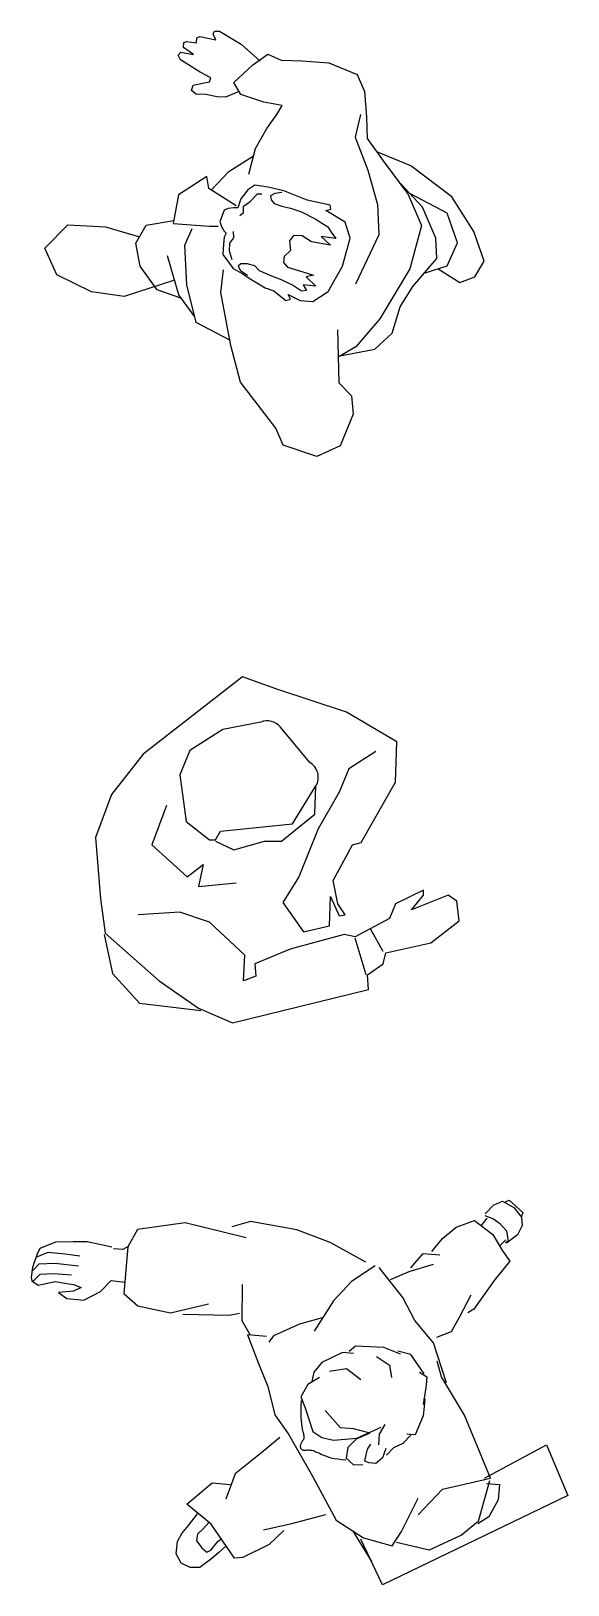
# Model space of a CAD drawing. Header units: millimetres. Extents: x 1029 to 1042.4, y 847.5 to 858.9.
# Drawn here: x 1037.391 to 1038.3, y 850.93 to 853.559 of the extents above; entities that cross this region are included whole.
import ezdxf

# ---------------------------------------------------------------- set-up
doc = ezdxf.new("R2010")
doc.units = ezdxf.units.MM
doc.layers.add('Mobiliario TöjiNN', color=7, linetype='Continuous')

msp = doc.modelspace()

# ---------------------------------------------------------------- linework, layer by layer
at = {"layer": 'Mobiliario TöjiNN', "linetype": 'ByBlock'}
for p, q in [((1037.6493, 853.5389), (1037.654, 853.5407)), ((1037.654, 853.5407), (1037.6709, 853.5387)), ((1037.6709, 853.5387), (1037.6715, 853.5473)), ((1037.6715, 853.5473), (1037.6764, 853.5496)), ((1037.6764, 853.5496), (1037.7037, 853.5435)), ((1037.6992, 853.5533), (1037.7015, 853.5584)), ((1037.7037, 853.5435), (1037.6992, 853.5533)), ((1037.7015, 853.5584), (1037.7099, 853.5585)), ((1037.7099, 853.5585), (1037.7464, 853.5366)), ((1037.6399, 853.518), (1037.6447, 853.5226)), ((1037.6439, 853.5096), (1037.6399, 853.518)), ((1037.6447, 853.5226), (1037.666, 853.5191)), ((1037.6489, 853.5307), (1037.6493, 853.5389)), ((1037.666, 853.5191), (1037.6489, 853.5307)), ((1037.7464, 853.5366), (1037.779, 853.5075)), ((1037.7666, 853.5012), (1037.7917, 853.5195)), ((1037.7917, 853.5195), (1037.8145, 853.5092)), ((1037.6771, 853.4891), (1037.6439, 853.5096)), ((1037.6955, 853.4792), (1037.6771, 853.4891)), ((1037.7342, 853.4714), (1037.7666, 853.5012)), ((1037.8145, 853.5092), (1037.8499, 853.5081)), ((1037.8499, 853.5081), (1037.8949, 853.5048)), ((1037.8949, 853.5048), (1037.9431, 853.4853)), ((1037.6627, 853.4582), (1037.6651, 853.4672)), ((1037.6651, 853.4672), (1037.6811, 853.4706)), ((1037.6811, 853.4706), (1037.6931, 853.4725)), ((1037.6931, 853.4725), (1037.6955, 853.4792)), ((1037.7463, 853.4513), (1037.7342, 853.4714)), ((1037.9431, 853.4853), (1037.9556, 853.4565)), ((1037.6705, 853.452), (1037.6627, 853.4582)), ((1037.6869, 853.4513), (1037.6705, 853.452)), ((1037.7057, 853.4473), (1037.6869, 853.4513)), ((1037.7199, 853.4465), (1037.7057, 853.4473)), ((1037.7433, 853.4563), (1037.7199, 853.4465)), ((1037.7848, 853.4382), (1037.7463, 853.4513)), ((1037.8161, 853.4326), (1037.7848, 853.4382)), ((1037.9556, 853.4565), (1037.9591, 853.4127)), ((1037.7901, 853.3936), (1037.8072, 853.4176)), ((1037.8072, 853.4176), (1037.8161, 853.4326)), ((1037.9486, 853.4174), (1037.9399, 853.3792)), ((1037.9591, 853.4127), (1037.9598, 853.3766)), ((1037.7708, 853.3601), (1037.7901, 853.3936)), ((1037.7597, 853.3165), (1037.7708, 853.3601)), ((1037.9399, 853.3792), (1037.9612, 853.3232)), ((1037.9598, 853.3766), (1037.9873, 853.3389)), ((1037.7259, 853.3212), (1037.7676, 853.3473)), ((1038.0342, 853.3305), (1037.9762, 853.3541)), ((1037.9873, 853.3389), (1038.0293, 853.2821)), ((1038.1036, 853.2783), (1038.0342, 853.3305)), ((1037.6884, 853.3127), (1037.6405, 853.2814)), ((1037.6918, 853.2922), (1037.6884, 853.3127)), ((1037.6959, 853.2896), (1037.7259, 853.3212)), ((1037.9612, 853.3232), (1037.9774, 853.2653)), ((1037.6405, 853.2814), (1037.6314, 853.2328)), ((1037.7379, 853.2631), (1037.6918, 853.2922)), ((1037.7581, 853.29), (1037.7461, 853.2747)), ((1037.7699, 853.2977), (1037.7581, 853.29)), ((1037.7616, 853.2704), (1037.7745, 853.2833)), ((1037.7925, 853.2946), (1037.7699, 853.2977)), ((1037.7745, 853.2833), (1037.7817, 853.2834)), ((1037.8187, 853.2881), (1037.7925, 853.2946)), ((1037.8039, 853.2837), (1037.7963, 853.28)), ((1037.7963, 853.28), (1037.7972, 853.2732)), ((1037.8157, 853.2856), (1037.8039, 853.2837)), ((1037.8583, 853.2723), (1037.8187, 853.2881)), ((1038.0535, 853.2607), (1038.0165, 853.3005)), ((1038.0293, 853.2821), (1038.0522, 853.2296)), ((1038.0953, 853.2504), (1038.032, 853.2838)), ((1038.1406, 853.2195), (1038.1036, 853.2783)), ((1037.718, 853.2556), (1037.714, 853.2451)), ((1037.7245, 853.2585), (1037.718, 853.2556)), ((1037.734, 853.2594), (1037.7245, 853.2585)), ((1037.7411, 853.2595), (1037.734, 853.2594)), ((1037.7461, 853.2747), (1037.7411, 853.2595)), ((1037.7443, 853.2464), (1037.7505, 853.2514)), ((1037.7505, 853.2514), (1037.7508, 853.2622)), ((1037.7508, 853.2622), (1037.7616, 853.2704)), ((1037.7972, 853.2732), (1037.8027, 853.2668)), ((1037.8027, 853.2668), (1037.8156, 853.2623)), ((1037.8156, 853.2623), (1037.8303, 853.2589)), ((1037.8303, 853.2589), (1037.8488, 853.2526)), ((1037.8488, 853.2526), (1037.872, 853.2409)), ((1037.8973, 853.2638), (1037.8583, 853.2723)), ((1037.89, 853.2548), (1037.8983, 853.2575)), ((1037.9225, 853.235), (1037.89, 853.2548)), ((1037.8983, 853.2575), (1037.8973, 853.2638)), ((1037.9774, 853.2653), (1037.9796, 853.2137)), ((1038.0764, 853.2082), (1038.0535, 853.2607)), ((1038.113, 853.2003), (1038.0953, 853.2504)), ((1037.4142, 853.191), (1037.453, 853.2305)), ((1037.453, 853.2305), (1037.517, 853.2272)), ((1037.517, 853.2272), (1037.5744, 853.2106)), ((1037.5681, 853.2), (1037.5858, 853.23)), ((1037.5858, 853.23), (1037.6323, 853.2378)), ((1037.6314, 853.2328), (1037.6928, 853.2284)), ((1037.651, 853.1965), (1037.6636, 853.2246)), ((1037.6928, 853.2284), (1037.7074, 853.2282)), ((1037.714, 853.2451), (1037.7107, 853.2363)), ((1037.7107, 853.2363), (1037.7134, 853.2279)), ((1037.7134, 853.2279), (1037.7177, 853.2202)), ((1037.872, 853.2409), (1037.8932, 853.2275)), ((1037.8932, 853.2275), (1037.8989, 853.2185)), ((1037.9313, 853.2084), (1037.9225, 853.235)), ((1038.0522, 853.2296), (1038.0321, 853.1564)), ((1037.5758, 853.1607), (1037.5681, 853.2)), ((1037.7168, 853.1979), (1037.7154, 853.1804)), ((1037.7176, 853.2098), (1037.7168, 853.1979)), ((1037.7213, 853.2166), (1037.7176, 853.2098)), ((1037.7177, 853.2202), (1037.7213, 853.2166)), ((1037.7271, 853.1862), (1037.7273, 853.1997)), ((1037.7273, 853.1997), (1037.734, 853.2089)), ((1037.734, 853.2089), (1037.7336, 853.2195)), ((1037.8354, 853.2126), (1037.8287, 853.2034)), ((1037.8287, 853.2034), (1037.8299, 853.1873)), ((1037.85, 853.2119), (1037.8354, 853.2126)), ((1037.8655, 853.2017), (1037.85, 853.2119)), ((1037.898, 853.1962), (1037.8655, 853.2017)), ((1037.907, 853.2077), (1037.882, 853.2111)), ((1037.882, 853.2111), (1037.898, 853.1962)), ((1037.8989, 853.2185), (1037.907, 853.2077)), ((1037.9183, 853.1606), (1037.9313, 853.2084)), ((1037.9796, 853.2137), (1037.9401, 853.1302)), ((1038.0779, 853.1738), (1038.0764, 853.2082)), ((1038.0956, 853.1616), (1038.113, 853.2003)), ((1038.1582, 853.1694), (1038.1406, 853.2195)), ((1037.4342, 853.1462), (1037.4142, 853.191)), ((1037.6408, 853.1125), (1037.6216, 853.1781)), ((1037.6547, 853.1295), (1037.651, 853.1965)), ((1037.7154, 853.1804), (1037.7328, 853.1571)), ((1037.7316, 853.1718), (1037.7271, 853.1862)), ((1037.8195, 853.1771), (1037.8183, 853.1673)), ((1037.8299, 853.1873), (1037.8195, 853.1771)), ((1038.0376, 853.1265), (1038.0779, 853.1738)), ((1037.4931, 853.1176), (1037.4342, 853.1462)), ((1037.6042, 853.1205), (1037.5758, 853.1607)), ((1037.7122, 853.1164), (1037.7166, 853.1545)), ((1037.7328, 853.1571), (1037.7493, 853.1477)), ((1037.7459, 853.1648), (1037.7416, 853.1609)), ((1037.7416, 853.1609), (1037.7454, 853.1534)), ((1037.7454, 853.1534), (1037.7573, 853.1454)), ((1037.757, 853.165), (1037.7459, 853.1648)), ((1037.7493, 853.1477), (1037.7618, 853.1395)), ((1037.7696, 853.1613), (1037.757, 853.165)), ((1037.7776, 853.1531), (1037.7696, 853.1613)), ((1037.7987, 853.1437), (1037.7776, 853.1531)), ((1037.8183, 853.1673), (1037.825, 853.1591)), ((1037.825, 853.1591), (1037.8512, 853.1512)), ((1037.8512, 853.1512), (1037.8689, 853.1458)), ((1037.8689, 853.1458), (1037.8566, 853.1429)), ((1037.8939, 853.1178), (1037.9183, 853.1606)), ((1038.0321, 853.1564), (1037.9813, 853.0716)), ((1038.0565, 853.1487), (1038.0956, 853.1616)), ((1038.0803, 853.1565), (1038.1167, 853.1332)), ((1038.1421, 853.1429), (1038.1582, 853.1694)), ((1037.6336, 853.1371), (1037.5487, 853.1096)), ((1037.6445, 853.1067), (1037.6042, 853.1205)), ((1037.6704, 853.0655), (1037.6547, 853.1295)), ((1037.7618, 853.1395), (1037.7873, 853.1242)), ((1037.7873, 853.1242), (1037.8018, 853.119)), ((1037.8159, 853.1373), (1037.7987, 853.1437)), ((1037.8018, 853.119), (1037.8224, 853.1027)), ((1037.8334, 853.1288), (1037.8159, 853.1373)), ((1037.8489, 853.1186), (1037.8334, 853.1288)), ((1037.8571, 853.1194), (1037.8489, 853.1186)), ((1037.8729, 853.1272), (1037.8517, 853.129)), ((1037.8517, 853.129), (1037.8571, 853.1194)), ((1037.8566, 853.1429), (1037.8729, 853.1272)), ((1038.0158, 853.092), (1038.0376, 853.1265)), ((1038.1167, 853.1332), (1038.1421, 853.1429)), ((1037.5487, 853.1096), (1037.4931, 853.1176)), ((1037.668, 853.0753), (1037.6408, 853.1125)), ((1037.7289, 853.0266), (1037.7122, 853.1164)), ((1037.8224, 853.1027), (1037.8299, 853.1051)), ((1037.8299, 853.1051), (1037.8264, 853.1131)), ((1037.8264, 853.1131), (1037.8464, 853.1029)), ((1037.8464, 853.1029), (1037.8682, 853.1009)), ((1037.8682, 853.1009), (1037.8939, 853.1178)), ((1037.9813, 853.0716), (1037.9411, 853.0242)), ((1038.0022, 853.0474), (1038.0158, 853.092)), ((1037.7285, 853.0352), (1037.6704, 853.0655)), ((1037.9097, 853.0531), (1037.9118, 852.9635)), ((1037.9732, 853.0204), (1038.0022, 853.0474)), ((1037.7453, 852.9644), (1037.7289, 853.0266)), ((1037.9107, 853.0085), (1037.9732, 853.0204)), ((1037.9411, 853.0242), (1037.9108, 853.0069)), ((1037.8055, 852.8867), (1037.7453, 852.9644)), ((1037.9118, 852.9635), (1037.9334, 852.9412)), ((1037.9334, 852.9412), (1037.9364, 852.9103)), ((1037.9364, 852.9103), (1037.9145, 852.8568)), ((1037.8179, 852.858), (1037.8055, 852.8867)), ((1037.8748, 852.8388), (1037.8179, 852.858)), ((1037.9145, 852.8568), (1037.8748, 852.8388))]:
    msp.add_line(p, q, dxfattribs=at)
at = {"layer": 'Mobiliario TöjiNN'}
for p, q in [((1037.7487, 852.4663), (1037.5807, 852.3355)), ((1037.8068, 852.4455), (1037.7487, 852.4663)), ((1037.925, 852.4061), (1037.8068, 852.4455)), ((1037.7798, 852.3895), (1037.7155, 852.377)), ((1038.01, 852.3563), (1037.925, 852.4061)), ((1037.7155, 852.377), (1037.6595, 852.3417)), ((1037.8628, 852.321), (1037.813, 852.3812)), ((1038.008, 852.2878), (1038.01, 852.3563)), ((1037.5807, 852.3355), (1037.5268, 852.267)), ((1037.6595, 852.3417), (1037.6429, 852.3002)), ((1037.9748, 852.3397), (1037.9292, 852.3106)), ((1037.9292, 852.3106), (1037.9126, 852.2712)), ((1037.6429, 852.3002), (1037.6533, 852.2214)), ((1037.8337, 852.2172), (1037.8732, 852.2816)), ((1037.8711, 852.2338), (1037.8732, 852.2816)), ((1037.9499, 852.1861), (1038.008, 852.2878)), ((1037.5268, 852.267), (1037.4998, 852.1944)), ((1037.9126, 852.2712), (1037.8773, 852.2089)), ((1037.6201, 852.2484), (1037.5952, 852.1819)), ((1037.8151, 852.1882), (1037.8711, 852.2338)), ((1037.6533, 852.2214), (1037.6927, 852.1902)), ((1037.7031, 852.1902), (1037.7114, 852.2048)), ((1037.7114, 852.2048), (1037.8337, 852.2172)), ((1037.8773, 852.2089), (1037.8441, 852.128)), ((1037.4998, 852.1944), (1037.5081, 852.0906)), ((1037.5952, 852.1819), (1037.6554, 852.128)), ((1037.6927, 852.1902), (1037.7031, 852.1902)), ((1037.7031, 852.1882), (1037.7342, 852.1736)), ((1037.7342, 852.1736), (1037.786, 852.1882)), ((1037.786, 852.1882), (1037.8151, 852.1882)), ((1037.9022, 852.1218), (1037.9354, 852.1819)), ((1037.9354, 852.1819), (1037.9499, 852.1861)), ((1037.6554, 852.128), (1037.6824, 852.1487)), ((1037.6824, 852.1487), (1037.6741, 852.1114)), ((1037.8441, 852.128), (1037.8172, 852.0844)), ((1037.9105, 852.0823), (1037.9022, 852.1218)), ((1037.6741, 852.1114), (1037.7383, 852.1176)), ((1037.896, 852.045), (1037.898, 852.0948)), ((1037.898, 852.0948), (1037.9126, 852.0616)), ((1038.0557, 852.1051), (1038.008, 852.0823)), ((1038.0971, 852.0968), (1038.0349, 852.0719)), ((1038.0349, 852.0719), (1038.0557, 852.0968)), ((1038.0557, 852.0968), (1038.0557, 852.1051)), ((1038.1117, 852.0865), (1038.0971, 852.0968)), ((1037.5081, 852.0906), (1037.5164, 852.0325)), ((1037.6429, 852.0678), (1037.5724, 852.0636)), ((1037.6927, 852.0512), (1037.6429, 852.0678)), ((1037.8172, 852.0844), (1037.8524, 852.0346)), ((1037.9229, 852.0636), (1037.9105, 852.0823)), ((1038.008, 852.0823), (1037.9976, 852.0574)), ((1038.1158, 852.0533), (1038.1117, 852.0865)), ((1037.7529, 851.9952), (1037.6927, 852.0512)), ((1037.8524, 852.0346), (1037.896, 852.045)), ((1037.9126, 852.0616), (1037.9229, 852.0636)), ((1037.9976, 852.0574), (1037.9395, 852.0263)), ((1038.0681, 852.0159), (1038.1158, 852.0533)), ((1037.5144, 852.0304), (1037.5289, 851.964)), ((1037.5164, 852.0325), (1037.6077, 851.9516)), ((1037.9209, 852.0304), (1037.8296, 852.0055)), ((1037.9395, 852.0263), (1037.9209, 852.0304)), ((1037.9582, 851.9619), (1037.9395, 852.0242)), ((1037.9872, 852.0014), (1037.9665, 852.0387)), ((1037.9914, 851.9993), (1038.0681, 852.0159)), ((1037.7508, 851.9516), (1037.7529, 851.9952)), ((1037.8296, 852.0055), (1037.7695, 851.9806)), ((1037.9872, 851.9806), (1037.9914, 851.9993)), ((1037.5289, 851.964), (1037.5745, 851.9142)), ((1037.7695, 851.9806), (1037.7715, 851.9599)), ((1037.9603, 851.9619), (1037.9872, 851.9806)), ((1037.9623, 851.937), (1037.9603, 851.9619)), ((1037.6077, 851.9516), (1037.6741, 851.9059)), ((1037.7321, 851.881), (1037.9623, 851.937)), ((1037.7715, 851.9599), (1037.7508, 851.9516)), ((1037.5745, 851.9142), (1037.6782, 851.9018)), ((1037.6741, 851.9059), (1037.7321, 851.881)), ((1038.1599, 851.5579, -12.9875), (1038.1742, 851.5725, -12.9875)), ((1038.1742, 851.5725, -12.9875), (1038.1892, 851.5793, -12.9875)), ((1038.1892, 851.5793, -12.9875), (1038.2082, 851.5682, -12.9875)), ((1038.1943, 851.578, -12.9875), (1038.2005, 851.5807, -12.9875)), ((1038.2005, 851.5807, -12.9875), (1038.2239, 851.56, -12.9875)), ((1038.2082, 851.5682, -12.9875), (1038.2215, 851.552, -12.9875)), ((1037.6518, 851.5426, -12.9875), (1037.5711, 851.531, -12.9875)), ((1037.7552, 851.5172, -12.9875), (1037.6518, 851.5426, -12.9875)), ((1037.7623, 851.5446, -12.9875), (1037.7309, 851.5356, -12.9875)), ((1037.8408, 851.5308, -12.9875), (1037.7623, 851.5446, -12.9875)), ((1038.1106, 851.535, -12.9875), (1038.1419, 851.5465, -12.9875)), ((1038.1419, 851.5465, -12.9875), (1038.1727, 851.5226, -12.9875)), ((1038.1535, 851.5381, -12.9875), (1038.1634, 851.5503, -12.9875)), ((1038.1591, 851.5547, -12.9875), (1038.1742, 851.5493, -12.9875)), ((1038.1742, 851.5493, -12.9875), (1038.1841, 851.5419, -12.9875)), ((1038.1841, 851.5419, -12.9875), (1038.1959, 851.5291, -12.9875)), ((1038.2239, 851.56, -12.9875), (1038.2209, 851.5521, -12.9875)), ((1038.2215, 851.552, -12.9875), (1038.2226, 851.5377, -12.9875)), ((1037.5711, 851.531, -12.9875), (1037.5547, 851.502, -12.9875)), ((1037.8974, 851.5091, -12.9875), (1037.8408, 851.5308, -12.9875)), ((1038.0693, 851.494, -12.9875), (1038.0877, 851.5159, -12.9875)), ((1038.0877, 851.5159, -12.9875), (1038.1106, 851.535, -12.9875)), ((1038.1727, 851.5226, -12.9875), (1038.1891, 851.4952, -12.9875)), ((1038.2147, 851.5222, -12.9875), (1038.1958, 851.508, -12.9875)), ((1038.1959, 851.5291, -12.9875), (1038.1991, 851.5114, -12.9875)), ((1038.2226, 851.5377, -12.9875), (1038.2147, 851.5222, -12.9875)), ((1037.4017, 851.4919, -12.9875), (1037.3934, 851.4671, -12.9875)), ((1037.4006, 851.4851, -12.9875), (1037.4195, 851.4928, -12.9875)), ((1037.4056, 851.4993, -12.9875), (1037.4023, 851.4919, -12.9875)), ((1037.4319, 851.51, -12.9875), (1037.4056, 851.4993, -12.9875)), ((1037.4195, 851.4928, -12.9875), (1037.4483, 851.4898, -12.9875)), ((1037.4622, 851.5106, -12.9875), (1037.4319, 851.51, -12.9875)), ((1037.4483, 851.4898, -12.9875), (1037.4734, 851.4868, -12.9875)), ((1037.486, 851.5105, -12.9875), (1037.4622, 851.5106, -12.9875)), ((1037.5273, 851.5012, -12.9875), (1037.486, 851.5105, -12.9875)), ((1037.5461, 851.4975, -12.9875), (1037.5303, 851.4985, -12.9875)), ((1037.5553, 851.5023, -12.9875), (1037.5461, 851.4975, -12.9875)), ((1037.5547, 851.502, -12.9875), (1037.5477, 851.423, -12.9875)), ((1037.9577, 851.4758, -12.9875), (1037.8974, 851.5091, -12.9875)), ((1038.0342, 851.4666, -12.9875), (1038.0549, 851.4908, -12.9875)), ((1038.0549, 851.4908, -12.9875), (1038.0829, 851.4883, -12.9875)), ((1038.1855, 851.5041, -12.9875), (1038.1946, 851.5138, -12.9875)), ((1038.1891, 851.4952, -12.9875), (1038.2014, 851.4779, -12.9875)), ((1038.1991, 851.5114, -12.9875), (1038.1935, 851.5086, -12.9875)), ((1037.3934, 851.4671, -12.9875), (1037.3907, 851.4503, -12.9875)), ((1037.3935, 851.4618, -12.9875), (1037.4045, 851.4734, -12.9875)), ((1037.4045, 851.4734, -12.9875), (1037.4311, 851.4743, -12.9875)), ((1037.4311, 851.4743, -12.9875), (1037.471, 851.4696, -12.9875)), ((1037.9736, 851.4699, -12.9875), (1037.9336, 851.443, -12.9875)), ((1038.0204, 851.4163, -12.9875), (1037.9804, 851.4669, -12.9875)), ((1038.0313, 851.46, -12.9875), (1038.0721, 851.4726, -12.9875)), ((1038.2014, 851.4779, -12.9875), (1038.1753, 851.4449, -12.9875)), ((1037.3907, 851.4503, -12.9875), (1037.392, 851.4445, -12.9875)), ((1037.392, 851.4445, -12.9875), (1037.4028, 851.437, -12.9875)), ((1037.3937, 851.4435, -12.9875), (1037.4062, 851.4558, -12.9875)), ((1037.4028, 851.437, -12.9875), (1037.4316, 851.4434, -12.9875)), ((1037.4062, 851.4558, -12.9875), (1037.429, 851.457, -12.9875)), ((1037.429, 851.457, -12.9875), (1037.459, 851.4544, -12.9875)), ((1037.4316, 851.4434, -12.9875), (1037.4545, 851.4394, -12.9875)), ((1037.4545, 851.4394, -12.9875), (1037.4626, 851.4382, -12.9875)), ((1037.4626, 851.4382, -12.9875), (1037.4754, 851.433, -12.9875)), ((1037.5083, 851.4265, -12.9875), (1037.5267, 851.4452, -12.9875)), ((1037.5267, 851.4452, -12.9875), (1037.5494, 851.442, -12.9875)), ((1037.7482, 851.4382, -12.9875), (1037.7475, 851.3774, -12.9875)), ((1037.9336, 851.443, -12.9875), (1037.9028, 851.4104, -12.9875)), ((1037.9995, 851.4465, -12.9875), (1038.0313, 851.46, -12.9875)), ((1038.1753, 851.4449, -12.9875), (1038.1404, 851.3964, -12.9875)), ((1037.4628, 851.4268, -12.9875), (1037.437, 851.4247, -12.9875)), ((1037.437, 851.4247, -12.9875), (1037.4511, 851.4145, -12.9875)), ((1037.4511, 851.4145, -12.9875), (1037.48, 851.4115, -12.9875)), ((1037.4754, 851.433, -12.9875), (1037.4628, 851.4268, -12.9875)), ((1037.48, 851.4115, -12.9875), (1037.5083, 851.4265, -12.9875)), ((1037.5477, 851.423, -12.9875), (1037.5715, 851.4022, -12.9875)), ((1037.9028, 851.4104, -12.9875), (1037.8701, 851.3593, -12.9875)), ((1038.0405, 851.3771, -12.9875), (1038.0204, 851.4163, -12.9875)), ((1038.1354, 851.4203, -12.9875), (1038.1156, 851.3823, -12.9875)), ((1037.5715, 851.4022, -12.9875), (1037.6269, 851.39, -12.9875)), ((1037.6269, 851.39, -12.9875), (1037.6915, 851.4055, -12.9875)), ((1037.6476, 851.3882, -12.9875), (1037.7271, 851.3861, -12.9875)), ((1037.7271, 851.3861, -12.9875), (1037.7439, 851.3895, -12.9875)), ((1038.1404, 851.3964, -12.9875), (1038.1304, 851.3903, -12.9875)), ((1037.7475, 851.3774, -12.9875), (1037.7618, 851.3526, -12.9875)), ((1037.8452, 851.3708, -12.9875), (1037.8014, 851.3515, -12.9875)), ((1037.8838, 851.3816, -12.9875), (1037.8452, 851.3708, -12.9875)), ((1038.0721, 851.3394, -12.9875), (1038.0405, 851.3771, -12.9875)), ((1038.102, 851.3579, -12.9875), (1038.0776, 851.3483, -12.9875)), ((1038.1156, 851.3823, -12.9875), (1038.102, 851.3579, -12.9875)), ((1037.7572, 851.353, -12.9875), (1037.7761, 851.3046, -12.9875)), ((1037.7639, 851.3524, -12.9875), (1037.7572, 851.353, -12.9875)), ((1037.7895, 851.3501, -12.9875), (1037.7639, 851.3524, -12.9875)), ((1037.8014, 851.3515, -12.9875), (1037.7934, 851.3404, -12.9875)), ((1037.9402, 851.334, -12.9875), (1037.9294, 851.3248, -12.9875)), ((1037.9885, 851.3318, -12.9875), (1037.9402, 851.334, -12.9875)), ((1038.0166, 851.3204, -12.9875), (1037.9885, 851.3318, -12.9875)), ((1038.0944, 851.2717, -12.9875), (1038.0721, 851.3394, -12.9875)), ((1037.8834, 851.3065, -12.9875), (1037.8695, 851.2899, -12.9875)), ((1037.918, 851.323, -12.9875), (1037.8834, 851.3065, -12.9875)), ((1037.937, 851.3213, -12.9875), (1037.918, 851.323, -12.9875)), ((1037.976, 851.3166, -12.9875), (1037.9979, 851.3017, -12.9875)), ((1038.0339, 851.3196, -12.9875), (1038.0121, 851.3256, -12.9875)), ((1038.0564, 851.2872, -12.9875), (1038.0339, 851.3196, -12.9875)), ((1038.0859, 851.2818, -12.9875), (1038.0788, 851.3084, -12.9875)), ((1037.7761, 851.3046, -12.9875), (1037.7915, 851.2655, -12.9875)), ((1037.879, 851.2809, -12.9875), (1037.8598, 851.2692, -12.9875)), ((1037.8695, 851.2899, -12.9875), (1037.8661, 851.2739, -12.9875)), ((1037.8962, 851.2916, -12.9875), (1037.9248, 851.296, -12.9875)), ((1037.9248, 851.296, -12.9875), (1037.9493, 851.2776, -12.9875)), ((1037.9979, 851.3017, -12.9875), (1038.0011, 851.2811, -12.9875)), ((1038.0484, 851.2899, -12.9875), (1038.0609, 851.2819, -12.9875)), ((1038.0609, 851.2819, -12.9875), (1038.0597, 851.2678, -12.9875)), ((1038.1246, 851.2174, -12.9875), (1038.0859, 851.2818, -12.9875)), ((1037.7915, 851.2655, -12.9875), (1037.8038, 851.2177, -12.9875)), ((1037.8598, 851.2692, -12.9875), (1037.8479, 851.2483, -12.9875)), ((1038.0597, 851.2678, -12.9875), (1038.0547, 851.235, -12.9875)), ((1037.8477, 851.231, -12.9875), (1037.8476, 851.2216, -12.9875)), ((1037.8483, 851.2422, -12.9875), (1037.8477, 851.231, -12.9875)), ((1037.8479, 851.2483, -12.9875), (1037.8551, 851.2294, -12.9875)), ((1037.8551, 851.2294, -12.9875), (1037.8678, 851.1897, -12.9875)), ((1038.0565, 851.232, -12.9875), (1038.0551, 851.2158, -12.9875)), ((1038.0576, 851.2449, -12.9875), (1038.0565, 851.232, -12.9875)), ((1037.8038, 851.2177, -12.9875), (1037.8265, 851.1852, -12.9875)), ((1037.8476, 851.2216, -12.9875), (1037.8477, 851.2138, -12.9875)), ((1037.8477, 851.2138, -12.9875), (1037.848, 851.2073, -12.9875)), ((1037.848, 851.2073, -12.9875), (1037.8486, 851.202, -12.9875)), ((1037.8486, 851.202, -12.9875), (1037.8492, 851.1977, -12.9875)), ((1037.9148, 851.1957, -12.9875), (1037.8891, 851.2252, -12.9875)), ((1037.99, 851.2013, -12.9875), (1037.9806, 851.1851, -12.9875)), ((1038.0551, 851.2158, -12.9875), (1038.0411, 851.1838, -12.9875)), ((1038.169, 851.1104, -12.9875), (1038.1246, 851.2174, -12.9875)), ((1037.8122, 851.1796, -12.9875), (1037.7817, 851.1539, -12.9875)), ((1037.8265, 851.1852, -12.9875), (1037.8672, 851.1138, -12.9875)), ((1037.8492, 851.1977, -12.9875), (1037.8499, 851.1942, -12.9875)), ((1037.8499, 851.1942, -12.9875), (1037.8506, 851.1913, -12.9875)), ((1037.8507, 851.1741, -12.9875), (1037.85, 851.1731, -12.9875)), ((1037.8506, 851.1913, -12.9875), (1037.8513, 851.1887, -12.9875)), ((1037.8514, 851.1751, -12.9875), (1037.8507, 851.1741, -12.9875)), ((1037.8513, 851.1887, -12.9875), (1037.8519, 851.1866, -12.9875)), ((1037.852, 851.1761, -12.9875), (1037.8514, 851.1751, -12.9875)), ((1037.8519, 851.1866, -12.9875), (1037.8523, 851.1847, -12.9875)), ((1037.8525, 851.1771, -12.9875), (1037.852, 851.1761, -12.9875)), ((1037.8523, 851.1847, -12.9875), (1037.8527, 851.183, -12.9875)), ((1037.8528, 851.1782, -12.9875), (1037.8525, 851.1771, -12.9875)), ((1037.8527, 851.183, -12.9875), (1037.8529, 851.1816, -12.9875)), ((1037.853, 851.1792, -12.9875), (1037.8528, 851.1782, -12.9875)), ((1037.8529, 851.1816, -12.9875), (1037.853, 851.1804, -12.9875)), ((1037.853, 851.1804, -12.9875), (1037.853, 851.1792, -12.9875)), ((1037.8678, 851.1897, -12.9875), (1037.883, 851.1794, -12.9875)), ((1037.883, 851.1794, -12.9875), (1037.9029, 851.1748, -12.9875)), ((1037.9029, 851.1748, -12.9875), (1037.9426, 851.1782, -12.9875)), ((1037.9369, 851.1938, -12.9875), (1037.9148, 851.1957, -12.9875)), ((1037.9413, 851.1763, -12.9875), (1037.9271, 851.1626, -12.9875)), ((1037.9626, 851.1875, -12.9875), (1037.9369, 851.1938, -12.9875)), ((1037.9645, 851.1865, -12.9875), (1037.9413, 851.1763, -12.9875)), ((1037.9426, 851.1782, -12.9875), (1037.9837, 851.197, -12.9875)), ((1037.9806, 851.1851, -12.9875), (1037.979, 851.1669, -12.9875)), ((1038.034, 851.1832, -12.9875), (1038.0207, 851.1693, -12.9875)), ((1038.0411, 851.1838, -12.9875), (1038.0271, 851.185, -12.9875)), ((1037.7817, 851.1539, -12.9875), (1037.7364, 851.118, -12.9875)), ((1037.8468, 851.1655, -12.9875), (1037.8467, 851.1644, -12.9875)), ((1037.8467, 851.1644, -12.9875), (1037.8468, 851.1633, -12.9875)), ((1037.8469, 851.1666, -12.9875), (1037.8468, 851.1655, -12.9875)), ((1037.8468, 851.1633, -12.9875), (1037.8469, 851.1624, -12.9875)), ((1037.8472, 851.1677, -12.9875), (1037.8469, 851.1666, -12.9875)), ((1037.8469, 851.1624, -12.9875), (1037.8472, 851.1615, -12.9875)), ((1037.8476, 851.1689, -12.9875), (1037.8472, 851.1677, -12.9875)), ((1037.8472, 851.1615, -12.9875), (1037.8475, 851.1607, -12.9875)), ((1037.8475, 851.1607, -12.9875), (1037.848, 851.16, -12.9875)), ((1037.8481, 851.17, -12.9875), (1037.8476, 851.1689, -12.9875)), ((1037.848, 851.16, -12.9875), (1037.8486, 851.1594, -12.9875)), ((1037.8487, 851.1711, -12.9875), (1037.8481, 851.17, -12.9875)), ((1037.8486, 851.1594, -12.9875), (1037.8493, 851.1589, -12.9875)), ((1037.8493, 851.1721, -12.9875), (1037.8487, 851.1711, -12.9875)), ((1037.85, 851.1731, -12.9875), (1037.8493, 851.1721, -12.9875)), ((1037.8493, 851.1589, -12.9875), (1037.8501, 851.1586, -12.9875)), ((1037.8501, 851.1586, -12.9875), (1037.8511, 851.1583, -12.9875)), ((1037.8511, 851.1583, -12.9875), (1037.8522, 851.1581, -12.9875)), ((1037.8522, 851.1581, -12.9875), (1037.8533, 851.158, -12.9875)), ((1037.8533, 851.158, -12.9875), (1037.8547, 851.158, -12.9875)), ((1037.8547, 851.158, -12.9875), (1037.8561, 851.1581, -12.9875)), ((1037.8561, 851.1581, -12.9875), (1037.8577, 851.1582, -12.9875)), ((1037.8577, 851.1582, -12.9875), (1037.8593, 851.1583, -12.9875)), ((1037.8593, 851.1583, -12.9875), (1037.861, 851.1583, -12.9875)), ((1037.861, 851.1583, -12.9875), (1037.8628, 851.1582, -12.9875)), ((1037.8628, 851.1582, -12.9875), (1037.8646, 851.1581, -12.9875)), ((1037.8646, 851.1581, -12.9875), (1037.8665, 851.1578, -12.9875)), ((1037.8665, 851.1578, -12.9875), (1037.8683, 851.1572, -12.9875)), ((1037.8683, 851.1572, -12.9875), (1037.8702, 851.1566, -12.9875)), ((1037.8702, 851.1566, -12.9875), (1037.8722, 851.1557, -12.9875)), ((1037.8722, 851.1557, -12.9875), (1037.8743, 851.1548, -12.9875)), ((1037.8743, 851.1548, -12.9875), (1037.8766, 851.1537, -12.9875)), ((1037.8766, 851.1537, -12.9875), (1037.879, 851.1526, -12.9875)), ((1037.879, 851.1526, -12.9875), (1037.8816, 851.1514, -12.9875)), ((1037.8816, 851.1514, -12.9875), (1037.8844, 851.1501, -12.9875)), ((1037.8844, 851.1501, -12.9875), (1037.8876, 851.1488, -12.9875)), ((1037.8876, 851.1488, -12.9875), (1037.891, 851.1476, -12.9875)), ((1037.891, 851.1476, -12.9875), (1037.8949, 851.1463, -12.9875)), ((1037.9271, 851.1626, -12.9875), (1037.9244, 851.1445, -12.9875)), ((1037.9601, 851.1596, -12.9875), (1037.9554, 851.1398, -12.9875)), ((1037.9659, 851.1681, -12.9875), (1037.9601, 851.1596, -12.9875)), ((1037.9917, 851.1609, -12.9875), (1037.9862, 851.1452, -12.9875)), ((1038.0047, 851.1618, -12.9875), (1037.9925, 851.1495, -12.9875)), ((1038.0207, 851.1693, -12.9875), (1038.0047, 851.1618, -12.9875)), ((1038.159, 851.1107, -12.9875), (1038.2639, 851.1669, -12.9875)), ((1038.2639, 851.1669, -12.9875), (1038.3001, 851.081, -12.9875)), ((1037.8949, 851.1463, -12.9875), (1037.8993, 851.1451, -12.9875)), ((1037.8993, 851.1451, -12.9875), (1037.9044, 851.144, -12.9875)), ((1037.9044, 851.144, -12.9875), (1037.9101, 851.143, -12.9875)), ((1037.9101, 851.143, -12.9875), (1037.9167, 851.1421, -12.9875)), ((1037.9167, 851.1421, -12.9875), (1037.9241, 851.1413, -12.9875)), ((1037.9244, 851.1445, -12.9875), (1037.9366, 851.1333, -12.9875)), ((1037.9366, 851.1333, -12.9875), (1037.9528, 851.1339, -12.9875)), ((1037.9554, 851.1398, -12.9875), (1037.9631, 851.137, -12.9875)), ((1037.9631, 851.137, -12.9875), (1037.9751, 851.136, -12.9875)), ((1037.9862, 851.1452, -12.9875), (1037.9741, 851.1349, -12.9875)), ((1037.6546, 851.0668, -12.9875), (1037.6974, 851.1028, -12.9875)), ((1037.6974, 851.1028, -12.9875), (1037.7278, 851.1001, -12.9875)), ((1037.7364, 851.118, -12.9875), (1037.7209, 851.0751, -12.9875)), ((1037.8672, 851.1138, -12.9875), (1037.9075, 851.0396, -12.9875)), ((1038.0877, 851.092, -12.9875), (1038.169, 851.1104, -12.9875)), ((1038.167, 851.1059, -12.9875), (1038.1481, 851.0375, -12.9875)), ((1038.1622, 851.1017, -12.9875), (1038.1841, 851.0998, -12.9875)), ((1038.1841, 851.0998, -12.9875), (1038.1818, 851.0741, -12.9875)), ((1038.3001, 851.081, -12.9875), (1037.986, 850.93, -12.9875)), ((1038.0181, 851.0205, -12.9875), (1038.0466, 851.0769, -12.9875)), ((1038.0465, 851.0485, -12.9875), (1038.0877, 851.092, -12.9875)), ((1038.1818, 851.0741, -12.9875), (1038.166, 851.0451, -12.9875)), ((1037.696, 851.0327, -12.9875), (1037.6546, 851.0668, -12.9875)), ((1037.6575, 851.0304, -12.9875), (1037.6728, 851.0501, -12.9875)), ((1037.8894, 851.0485, -12.9875), (1037.8295, 851.0327, -12.9875)), ((1038.166, 851.0451, -12.9875), (1038.1477, 851.0335, -12.9875)), ((1037.6387, 851.0032, -12.9875), (1037.6461, 851.0172, -12.9875)), ((1037.6461, 851.0172, -12.9875), (1037.6575, 851.0304, -12.9875)), ((1037.6724, 851.0157, -12.9875), (1037.6709, 851.0048, -12.9875)), ((1037.683, 851.0253, -12.9875), (1037.6724, 851.0157, -12.9875)), ((1037.6921, 851.0355, -12.9875), (1037.683, 851.0253, -12.9875)), ((1037.7353, 850.9752, -12.9875), (1037.696, 851.0327, -12.9875)), ((1037.8295, 851.0327, -12.9875), (1037.7842, 851.0225, -12.9875)), ((1037.8191, 851.0218, -12.9875), (1037.7938, 850.9985, -12.9875)), ((1037.9075, 851.0396, -12.9875), (1037.954, 851.0099, -12.9875)), ((1037.9354, 851.0218, -12.9875), (1037.9673, 850.9696, -12.9875)), ((1038.0022, 850.9963, -12.9875), (1038.0181, 851.0205, -12.9875)), ((1038.1481, 851.0375, -12.9875), (1038.1199, 851.0141, -12.9875)), ((1037.6368, 850.9823, -12.9875), (1037.6387, 851.0032, -12.9875)), ((1037.6709, 851.0048, -12.9875), (1037.6801, 850.9927, -12.9875)), ((1037.6801, 850.9927, -12.9875), (1037.6883, 850.9854, -12.9875)), ((1037.6953, 850.9885, -12.9875), (1037.7069, 851.0033, -12.9875)), ((1037.7069, 851.0033, -12.9875), (1037.7123, 851.0073, -12.9875)), ((1037.7213, 850.9959, -12.9875), (1037.7085, 850.9841, -12.9875)), ((1037.7938, 850.9985, -12.9875), (1037.7495, 850.9764, -12.9875)), ((1037.986, 850.93, -12.9875), (1037.9495, 851.0073, -12.9875)), ((1037.954, 851.0099, -12.9875), (1038.0022, 850.9963, -12.9875)), ((1038.0651, 850.9885, -12.9875), (1038.0097, 851.002, -12.9875)), ((1038.1199, 851.0141, -12.9875), (1038.0651, 850.9885, -12.9875)), ((1037.6452, 850.9669, -12.9875), (1037.6368, 850.9823, -12.9875)), ((1037.6601, 850.9595, -12.9875), (1037.6452, 850.9669, -12.9875)), ((1037.697, 850.9745, -12.9875), (1037.6766, 850.9593, -12.9875)), ((1037.6883, 850.9854, -12.9875), (1037.6953, 850.9885, -12.9875)), ((1037.7085, 850.9841, -12.9875), (1037.697, 850.9745, -12.9875)), ((1037.7495, 850.9764, -12.9875), (1037.7353, 850.9752, -12.9875)), ((1037.6766, 850.9593, -12.9875), (1037.6601, 850.9595, -12.9875))]:
    msp.add_line(p, q, dxfattribs=at)
for centre, radius, start, end in [((1037.7908, 852.3628), 0.0288, 39.5907, 112.3176), ((1037.8491, 852.2963), 0.0282, 328.5139, 60.9532)]:
    msp.add_arc(centre, radius, start, end, dxfattribs=at)

doc.saveas('drawing.dxf')
